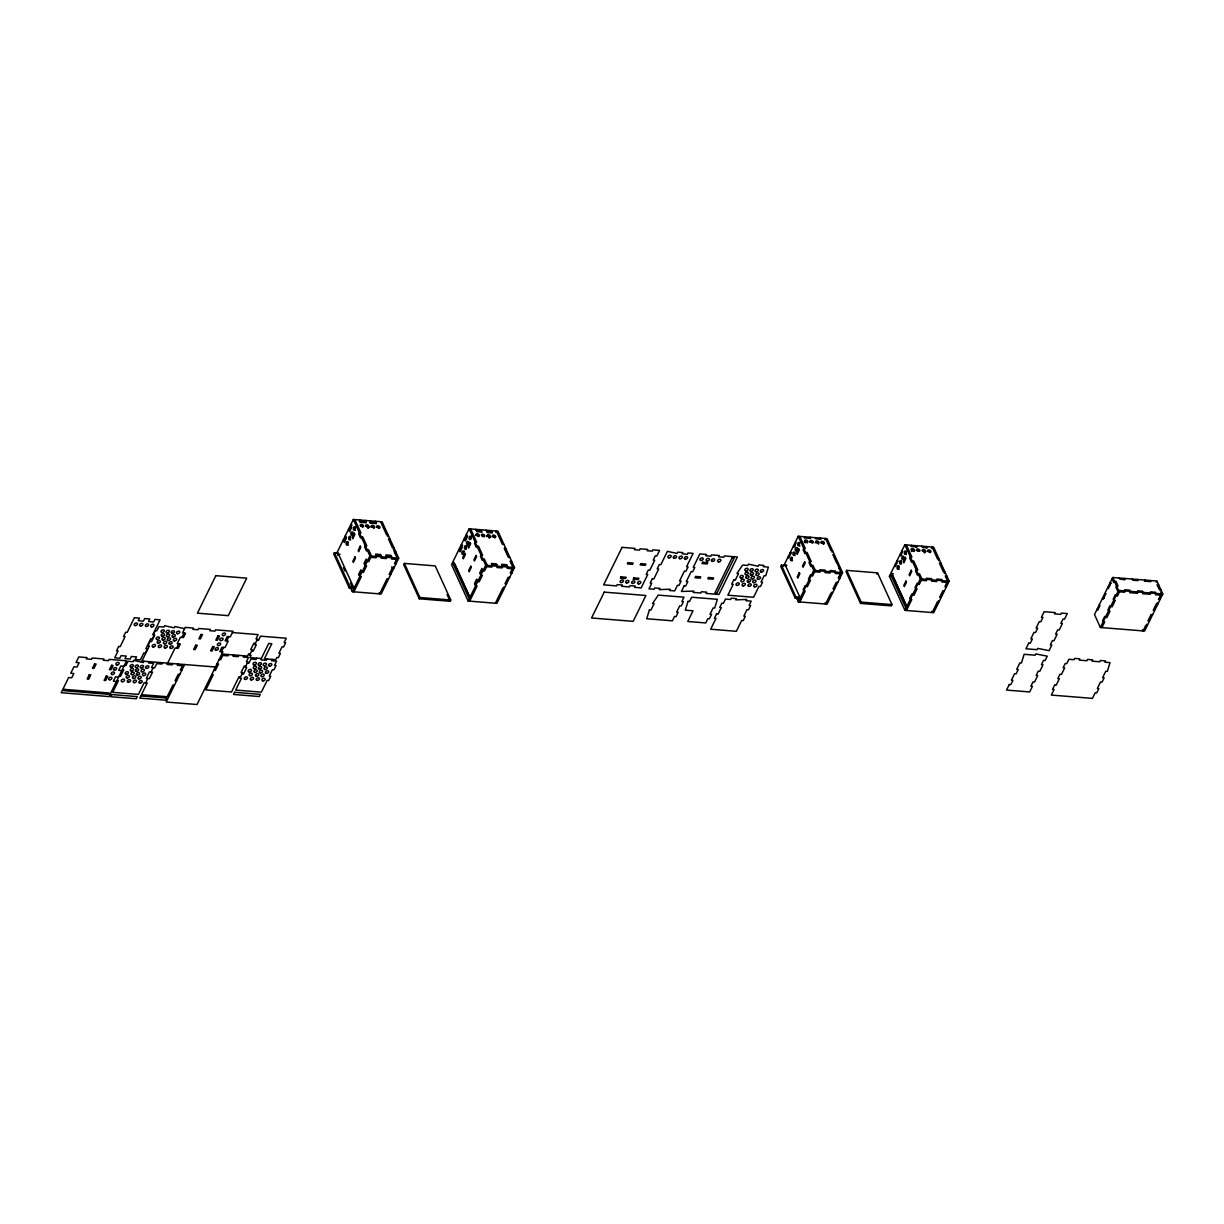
<?xml version="1.0" encoding="UTF-8"?>
<svg xmlns="http://www.w3.org/2000/svg" width="1224" height="1224" viewBox="0 0 1224 1224"><rect width="100%" height="100%" fill="white"/><g stroke="black" fill="none" stroke-linecap="round" stroke-linejoin="round"><path stroke-width="1.5" d="M184.61 664.525L166.189 702.025L197.033 704.519L222.906 651.856L219.83 651.596L221.942 647.282L225.017 647.542L228.2 641.07L225.109 640.825L227.236 636.526L230.311 636.771L233.034 631.247L215.546 629.84L214.919 631.125L209.778 630.712L210.406 629.411L198.594 628.463L197.951 629.763L192.811 629.335L193.453 628.05L185.222 627.392L182.514 632.915L185.558 633.236L183.432 637.551L180.356 637.291L177.22 643.686L180.295 643.931L178.184 648.246L175.093 648.001L167.015 664.448L172.156 664.861L172.783 663.576M144.004 661.251L143.361 662.551L133.722 660.424L133.079 661.71L127.939 661.297L125.858 665.535L124.328 665.412M149.144 661.664L148.502 662.964L153.643 663.377L151.562 667.6L154.652 667.86L156.733 663.622L161.874 664.035L162.501 662.75M123.869 666.315L120.794 666.07L118.667 670.385L121.757 670.63L116.907 680.498L118.453 680.62L112.7 692.34L138.404 694.406L144.157 682.686L145.702 682.824L147.813 678.509L149.359 678.632L152.541 672.16L149.45 671.915L146.283 678.371L147.813 678.509M150.996 672.037L153.107 667.738M176.638 648.123L178.75 643.809M181.932 637.337L184.044 633.038M177.924 663.989L177.296 665.29L182.437 665.703L180.31 670.002L181.856 670.14M221.36 651.734L223.487 647.419M226.654 640.948L228.781 636.648M228.536 654.549L227.893 655.834L222.753 655.421L220.672 659.659L219.127 659.537M233.677 654.962L233.034 656.263L238.175 656.676L238.818 655.376M243.958 655.789L243.316 657.089L248.457 657.502L246.376 661.725L247.921 661.863L245.167 667.462L246.713 667.585L243.53 674.057L242 673.919M256.688 658.16L256.046 659.461L250.905 659.048L248.824 663.27L247.294 663.148M255.403 643.35L253.873 643.227L250.721 649.623L252.266 649.745L249.512 655.345L251.058 655.467L250.002 657.625L261.309 658.543L268.729 643.457L271.805 643.702L264.399 658.787L275.706 659.705L276.762 657.548L278.307 657.671L280.418 653.356L278.888 653.234L282.025 646.853L283.555 646.976L285.682 642.661L284.136 642.539L286.248 638.224L260.544 636.159L258.478 640.382L256.933 640.259M266.97 659.002L266.327 660.287L261.186 659.874L261.309 658.543M272.111 659.415L271.468 660.7L276.609 661.113L274.528 665.351L276.073 665.473L273.962 669.788L272.417 669.666L269.249 676.122L270.779 676.245L268.668 680.559L267.123 680.437L261.37 692.157L235.666 690.076L241.419 678.356L239.873 678.234L242.627 672.634L241.082 672.512L244.265 666.04L245.81 666.162M334.382 552.697L333.739 553.982L349.284 588.071L352.879 588.361L353.507 587.061L337.977 552.988L334.382 552.697L352.359 591.697L381.138 594.007L398.718 558.236L382.118 521.807L353.323 519.481L336.585 553.569M337.977 552.988L337.885 555.451M343.73 541.268L345.857 536.953M349.024 530.497L351.15 526.182M354.226 520.904L354.868 519.603L360.942 532.93L359.397 532.807L358.754 534.092L360.545 538.009L361.187 536.724L362.717 536.846L366.833 545.858L365.288 545.736L364.66 547.021L366.435 550.938L367.078 549.653L368.623 549.775L371.469 556.033L368.761 561.571L367.215 561.433L366.144 559.093L364.033 563.392L365.104 565.748L366.634 565.87L363.467 572.342L361.922 572.22L360.851 569.864L358.739 574.178L359.81 576.519L361.34 576.657L353.904 591.819L353.369 590.641M359.366 521.317L360.009 520.016L361.08 522.373L366.221 522.786L365.15 520.429M359.917 522.495L360.545 521.194L365.685 521.608M369.648 522.143L370.291 520.843L371.362 523.199L376.502 523.612L375.431 521.271L374.789 522.556M370.199 523.321L370.826 522.021L375.967 522.434M349.284 588.071L349.911 586.77L355.052 587.199M359.275 575.356L361.386 571.042M364.568 564.57L366.68 560.271M352.359 591.697L369.923 555.91L353.323 519.481M375.447 556.568L376.074 555.283L381.215 555.696M387.549 536.418L388.192 535.118L386.646 534.995L380.572 521.684M391.802 566.773L392.338 567.951L389.171 574.408L390.716 574.546L390.181 573.368M404.379 563.407L403.752 564.708L419.281 598.796L450.126 601.275L450.753 599.99L435.224 565.901L404.379 563.407L419.909 597.496L419.281 598.796M469.113 528.829L451.534 564.601L468.134 601.03L496.929 603.356L514.508 567.584L497.908 531.155L469.113 528.829L485.714 565.259L468.134 601.03M453.125 563.621L453.767 562.321L469.297 596.409L468.67 597.71L453.125 563.621L454.67 563.744L469.664 596.654M459.52 550.616L461.647 546.302M464.814 539.83L466.941 535.531M480.298 531.078L480.94 529.778L482.011 532.134L476.87 531.721L475.799 529.365M490.579 531.904L491.222 530.604L492.293 532.96L487.152 532.547L486.081 530.191M495.72 532.318L496.363 531.017L502.421 544.343L503.967 544.466M475.05 584.689L477.176 580.39L478.722 580.513M480.344 573.918L482.47 569.604M505.114 549.683L505.757 548.383L504.212 548.26L508.327 557.272L509.857 557.394M501.503 566.743L502.146 565.457L507.287 565.87M511.02 562.612L511.647 561.311L510.102 561.189L512.963 567.462L510.255 572.985L511.785 573.107L511.249 571.929L511.754 573.184M495.383 603.233L502.834 588.071L504.38 588.193L503.844 587.015M786.558 565.595L781.417 565.182L780.774 566.467L795.248 598.199L800.389 598.612M783.544 566.192L798.247 536.28L827.026 538.606L842.571 572.679L827.103 604.151L798.323 601.826L796.763 598.414M785.012 565.473L786.772 565.167M804.29 538.116L804.933 536.816L805.469 537.994L810.609 538.407L810.074 537.229L809.431 538.529M819.713 539.356L820.355 538.055L820.891 539.233L815.75 538.82L815.215 537.642M795.248 598.199L795.875 596.914L781.417 565.182M824.854 539.769L825.496 538.468L831.019 550.616L832.565 550.739L831.938 552.039M798.844 598.49L799.685 596.777L785.227 565.044M798.323 601.826L813.776 570.353L798.247 536.28M799.853 601.948L805.193 591.1L803.112 589.8L805.239 585.485L807.304 586.786L810.487 580.314L808.406 579.013L810.533 574.714L812.598 576.014L815.322 570.491L812.996 565.396L811.451 565.274L810.824 566.559L809.033 562.642L809.676 561.357L811.206 561.479L807.106 552.468L805.56 552.345L804.933 553.631L803.143 549.714L803.77 548.428L805.316 548.551L799.792 536.403M846.687 570.369L846.059 571.669L860.518 603.401L891.363 605.895L891.99 604.595L877.531 572.863L846.687 570.369L861.145 602.101L860.518 603.401M876.904 574.163L877.531 572.863M889.389 576.274L904.842 544.802L933.637 547.128L949.166 581.216L933.698 612.673L904.919 610.363L889.389 576.274L890.919 576.397M891.822 573.566L906.28 605.299L905.439 607.028L890.98 575.295L891.822 573.566L893.367 573.689M910.886 546.638L911.528 545.353L912.064 546.516L917.204 546.944L916.669 545.766L916.026 547.052M926.308 547.878L926.951 546.592L927.486 547.771L922.345 547.357L921.81 546.179M931.449 548.306L932.091 547.006L937.615 559.154L939.16 559.276L938.533 560.577M904.919 610.363L920.371 578.891L904.842 544.802M906.464 610.485L911.788 599.622L909.707 598.322L911.834 594.023L913.915 595.323L917.082 588.851L915.001 587.551L917.128 583.236L919.209 584.537L921.917 579.013L919.591 573.918L918.046 573.796L917.419 575.096L915.629 571.18L916.271 569.879L917.816 570.002L913.701 560.99L912.155 560.867L911.528 562.168L909.738 558.251L910.381 556.951L911.911 557.073L906.387 544.925M944.423 573.49L945.05 572.205L943.52 572.082L939.405 563.071L940.95 563.193M946.213 577.422L946.841 576.122L945.295 575.999L947.621 581.094L944.913 586.617L946.443 586.74L945.877 585.638M1112.693 577.483L1094.486 614.555L1100.376 627.484L1144.593 631.048L1162.8 593.977L1156.909 581.048L1112.693 577.483L1118.583 590.412L1100.376 627.484M1123.892 579.732L1124.519 578.432L1125.055 579.61L1119.914 579.197L1119.379 578.019M1101.921 627.606L1104.675 621.991L1102.594 620.69L1104.706 616.391L1106.787 617.692L1109.969 611.22L1107.888 609.919L1110 605.605L1112.081 606.905L1115.263 600.448L1113.182 599.148L1115.293 594.833L1117.374 596.134L1119.501 591.819M1144.455 581.385L1145.083 580.099L1145.618 581.262L1150.759 581.675L1150.223 580.513M1156.267 582.333L1156.909 581.048M1157.965 586.067L1158.608 584.766L1157.062 584.644L1159.205 589.341L1160.75 589.463L1160.107 590.764M794.957 546.241L793.412 546.118L793.948 547.281L796.059 542.982L795.524 541.804M901.553 554.763L900.007 554.64L900.543 555.818L902.669 551.504L902.134 550.326M834.355 554.656L832.81 554.533L836.91 563.545L838.455 563.667L837.828 564.968L839.603 568.885L840.245 567.584L838.7 567.462L841.026 572.557L838.302 578.08L839.848 578.202M898.37 561.235L896.84 561.112L897.376 562.29L895.249 566.59L894.713 565.412M791.775 552.697L790.23 552.575L790.765 553.753L788.654 558.067L788.118 556.889M1113.611 578.891L1112.065 578.768L1113.764 582.486L1114.391 581.201L1115.936 581.323L1118.078 586.021L1116.533 585.898L1115.906 587.199L1117.956 591.697L1124.642 592.232L1124.734 589.769L1129.874 590.182L1129.783 592.661L1137.494 593.273L1137.586 590.809L1142.726 591.223L1142.635 593.686L1150.346 594.313L1150.438 591.85L1155.578 592.263L1155.487 594.726L1162.157 595.262L1160.796 592.263M476.335 530.543L481.476 530.956M486.617 531.369L491.757 531.782M1111.484 583.205L1109.938 583.083L1110.474 584.261L1108.363 588.56L1107.827 587.398M352.16 525.127L350.615 525.004L351.686 527.36L349.559 531.66L348.488 529.319L350.033 529.441M1118.583 590.412L1162.8 593.977M465.824 538.789L464.279 538.667L465.349 541.008L467.476 536.693L466.405 534.352M890.98 575.295L892.526 575.418L906.219 605.482M920.371 578.891L949.166 581.216M813.776 570.353L842.571 572.679M1106.19 593.977L1104.645 593.854L1105.18 595.032L1103.069 599.347L1102.533 598.169L1104.079 598.291M840.383 573.857L835.242 573.444L835.349 570.965L830.209 570.552L830.101 573.016L824.961 572.602L825.068 570.139L819.927 569.726L819.82 572.189L814.679 571.776L814.144 570.598M946.978 582.379L941.837 581.966L941.944 579.503L936.804 579.09L936.697 581.553L931.556 581.14L931.663 578.677L926.522 578.248L926.415 580.727L921.274 580.314L920.739 579.136M389.966 539.05L388.421 538.912L392.537 547.924L394.082 548.046L393.439 549.346L395.23 553.263L395.857 551.963L394.327 551.84L397.173 558.113L394.465 563.637L396.01 563.759M462.641 545.246L461.111 545.124L462.182 547.48L460.056 551.779L458.985 549.438M344.74 540.212L343.194 540.09L344.265 542.446L346.392 538.132L345.321 535.775M944.331 591.054L942.786 590.932L939.619 597.389L941.149 597.511L940.613 596.333M837.736 582.517L836.191 582.394L833.009 588.866L834.554 588.989L834.018 587.811M1152.641 614.662L1151.096 614.54L1147.913 621.012L1149.458 621.134L1148.923 619.956M386.356 556.109L391.496 556.522M491.864 564.631L497.005 565.044M369.923 555.91L398.718 558.236M485.714 565.259L514.508 567.584M338.512 554.166L340.058 554.288M396.545 559.414L391.405 558.986L392.032 557.7L390.961 555.344L385.82 554.931L386.891 557.287L386.264 558.572L381.123 558.159L381.75 556.874L380.679 554.518L375.538 554.105L376.61 556.461L375.982 557.746L370.841 557.333L370.306 556.155M486.617 566.681L491.757 567.094L492.4 565.794L491.329 563.453L496.47 563.866L497.541 566.207L496.898 567.508L502.039 567.921L502.682 566.636L501.611 564.279L506.751 564.692L507.822 567.049L507.18 568.334L512.321 568.747M453.66 564.799L455.206 564.922M795.875 596.914L799.471 597.205M861.145 602.101L891.99 604.595M799.012 598.888L800.557 599.01M392.338 567.951L393.883 568.074L393.348 566.896M509.674 577.422L508.128 577.3L504.961 583.756L506.491 583.879L505.956 582.701M388.589 578.845L387.044 578.722L379.608 593.885L379.073 592.722M419.909 597.496L450.753 599.99M184.579 628.677L174.94 626.55L174.298 627.851L164.659 625.724L164.031 627.025L158.891 626.596L156.81 630.834L155.264 630.712L153.138 635.027L154.683 635.149L151.516 641.606L149.971 641.483L147.844 645.798L149.389 645.92L141.938 661.082L215.455 667.019M232.392 632.533L258.096 634.613L255.984 638.913L257.53 639.05L254.806 644.574L256.321 644.773L253.184 651.153L251.639 651.03M250.155 654.06L248.61 653.922L247.554 656.079L221.85 654.014M217.015 663.836L218.56 663.974L215.378 670.431L213.833 670.308M211.721 674.623L213.267 674.745L205.816 689.908L231.52 691.988L238.971 676.811L240.516 676.948M179.744 674.439L178.199 674.317L175.063 680.712L176.608 680.835M119.034 676.183L120.564 676.306L123.746 669.849L122.201 669.712L126.592 660.792L109.104 659.384L108.477 660.685L103.336 660.272L103.964 658.971L92.137 658.022L91.509 659.308L86.369 658.894L86.996 657.609L78.78 656.936L76.056 662.459L79.147 662.719L77.035 667.019L73.945 666.774L70.763 673.246L73.853 673.491L71.742 677.805L68.651 677.545L61.2 692.707L109.013 696.578L116.464 681.401L113.373 681.156L115.5 676.841L118.575 677.101M145.702 682.824L147.247 682.946L141.479 694.666L167.183 696.731L172.951 685.012L174.481 685.134M924.793 551.81L924.946 552.116A1.744 1.178 -24.5 0 0 924.196 552.758M922.437 550.418L922.605 550.723A1.744 0.995 26.2 0 0 925.421 551.58A1.744 0.995 26.2 0 0 924.013 549.545A1.744 0.995 26.2 0 0 922.605 550.723M815.842 541.88L815.995 542.186A1.744 0.995 26.2 0 0 818.825 543.058A1.744 0.995 26.2 0 0 817.418 541.023A1.744 0.995 26.2 0 0 815.995 542.186M487.244 535.607L487.412 535.913A1.744 0.995 26.2 0 0 490.227 536.785A1.744 0.995 26.2 0 0 488.82 534.735A1.744 0.995 26.2 0 0 487.412 535.913M371.453 526.259L371.622 526.565A1.744 0.995 26.2 0 0 374.452 527.437A1.744 0.995 26.2 0 0 373.029 525.402A1.744 0.995 26.2 0 0 371.622 526.565M1160.092 593.961L1160.627 595.139L1158.501 599.454L1159.862 599.194M1157.399 602.713L1157.935 603.891L1156.389 603.769L1153.207 610.225L1154.569 609.965M1137.371 579.472L1137.907 580.65L1132.766 580.237L1132.231 579.059M1146.812 624.271L1147.347 625.433L1145.802 625.311L1143.048 630.926L1142.512 629.748M1099.351 604.641L1099.886 605.803L1097.775 610.118L1097.239 608.94M938.502 600.647L939.038 601.826L937.492 601.703L932.168 612.551L931.632 611.388M839.281 577.116L839.817 578.294M831.907 592.125L832.442 593.288L830.897 593.166L825.557 604.029L825.022 602.851M470.659 528.952L476.717 542.263L475.187 542.14L474.545 543.441L476.335 547.357L476.962 546.057L478.507 546.195L482.623 555.191L481.078 555.069L480.435 556.369L482.225 560.286L482.853 558.986L484.398 559.123L487.259 565.381L484.551 570.904L483.006 570.782L481.935 568.426L479.808 572.74L480.879 575.096L482.424 575.219L479.257 581.691L477.712 581.553L476.641 579.212L474.514 583.527L475.585 585.868L477.131 585.99L469.679 601.168L469.144 599.99M447.02 594.466L450.126 601.275M343.409 567.569L344.984 571.042M350.508 583.159L352.879 588.361M930.316 552.682L930.194 552.376A1.744 0.995 26.2 0 0 927.18 551.489M823.706 544.144L823.599 543.838A1.744 0.995 26.2 0 0 820.784 542.768M495.123 537.872L495.001 537.566A1.744 0.995 26.2 0 0 491.987 536.678M911.375 550.907A1.744 1.178 -24.5 0 1 911.712 551.427M899.089 569.313A1.744 0.826 -85.4 0 1 898.6 567.829A1.744 0.826 -85.4 0 1 899.12 566.1M901.476 563.897A1.744 0.826 -85.4 0 1 901.507 561.143M903.832 559.659A1.744 0.826 -85.4 0 1 903.327 558.175A1.744 0.826 -85.4 0 1 903.863 556.446M906.372 554.487A1.744 0.826 -85.4 0 1 905.867 553.003A1.744 0.826 -85.4 0 1 906.403 551.29M922.223 550.8A1.744 0.995 26.2 0 1 924.962 552.667M916.195 550.525A1.744 0.995 26.2 0 1 919.01 551.259M911.344 549.851A1.744 0.995 26.2 0 1 913.9 551.443M804.78 542.37A1.744 1.178 -24.5 0 1 805.117 542.89M797.436 551.198A1.744 0.826 -85.4 0 1 796.732 549.637A1.744 0.826 -85.4 0 1 797.482 547.755M792.494 560.776A1.744 0.826 -85.4 0 1 791.989 559.292A1.744 0.826 -85.4 0 1 792.525 557.578M795.064 555.558A1.744 0.826 -85.4 0 1 794.896 552.621M799.976 546.026A1.744 0.826 -85.4 0 1 799.272 544.695A1.744 0.826 -85.4 0 1 799.808 542.752M804.199 541.559A1.744 0.995 26.2 0 1 807.289 542.905M809.6 542.003A1.744 0.995 26.2 0 1 812.415 542.737M815.138 542.875A1.744 0.995 26.2 0 1 816.989 542.385A1.744 0.995 26.2 0 1 818.351 544.144M475.463 535.515A1.744 0.995 26.2 0 1 478.706 536.632M489.003 537.948A1.744 1.178 -24.5 0 1 490.105 537.214M463.559 554.044A1.744 0.826 -85.4 0 1 463.575 551.917A1.744 0.826 -85.4 0 1 464.569 551.152M466.283 549.086A1.744 0.826 -85.4 0 1 466.038 547.113A1.744 0.826 -85.4 0 1 466.925 545.858M468.195 544.022A1.744 0.826 -85.4 0 1 468.67 541.635M470.842 539.218A1.744 0.826 -85.4 0 1 470.858 537.106A1.744 0.826 -85.4 0 1 471.852 536.326M481.552 535.469A1.744 0.995 26.2 0 1 484.016 536.77M486.555 536.602A1.744 0.995 26.2 0 1 488.391 536.112A1.744 0.995 26.2 0 1 489.753 537.872M360.376 525.693A1.744 0.995 26.2 0 1 362.824 526.993M365.44 526.213A1.744 0.995 26.2 0 1 368.149 528.217M368.011 528.049A1.744 1.178 -24.5 0 1 369.174 527.391M348.32 545.231A1.744 0.826 -85.4 0 1 347.616 543.9A1.744 0.826 -85.4 0 1 348.136 541.957M350.676 539.937A1.744 0.826 -85.4 0 1 350.186 538.453A1.744 0.826 -85.4 0 1 350.707 536.724M352.849 535.5A1.744 0.826 -85.4 0 1 352.359 533.786A1.744 0.826 -85.4 0 1 353.093 532.134M355.603 530.405A1.744 0.826 -85.4 0 1 354.899 528.86A1.744 0.826 -85.4 0 1 355.633 526.963M370.826 526.993A1.744 0.995 26.2 0 1 374.024 528.263M376.395 527.146A1.744 0.995 26.2 0 1 379.211 528.217M64.444 689.387L63.801 690.688L108.523 694.299L109.165 692.998L64.444 689.387M89.276 674.73L87.164 679.045L88.694 679.167L90.821 674.852L89.276 674.73M94.569 663.959L92.458 668.273L93.988 668.396L96.115 664.081L94.569 663.959M118.651 646.486L116.54 650.801L118.085 650.923L114.689 657.823L119.83 658.237L121.1 655.651L126.24 656.064L124.97 658.65L130.111 659.063L131.381 656.477L136.522 656.89L135.252 659.476L140.393 659.889L143.789 652.989L145.319 653.126L147.446 648.812L145.901 648.689L150.766 638.775L152.311 638.897L154.438 634.583L152.893 634.46L160.084 619.803L154.943 619.39L153.673 621.976L148.532 621.562L149.802 618.977L144.661 618.564L143.392 621.149L138.251 620.736L139.521 618.151L134.38 617.737L127.189 632.38L125.644 632.257L123.532 636.572L125.062 636.694L120.197 646.609L118.651 646.486M106.243 676.107L104.117 680.406L105.662 680.544L107.789 676.229L106.243 676.107M111.537 665.321L109.41 669.635L110.956 669.758L113.082 665.458L111.537 665.321M111.614 694.543L110.558 696.701L136.262 698.766L137.317 696.624L111.614 694.543M140.852 695.951L139.796 698.108L165.5 700.174L166.556 698.032L140.852 695.951M215.852 575.663L197.431 613.163L228.276 615.657L246.697 578.156L215.852 575.663M195.718 645.186L193.606 649.485L195.151 649.607L197.263 645.308L195.718 645.186M200.981 634.476L198.854 638.79L200.399 638.913L202.511 634.613L200.981 634.476M212.685 646.547L210.574 650.862L212.104 650.984L214.231 646.67L212.685 646.547M217.933 635.853L215.822 640.167L217.367 640.29L219.478 635.975L217.933 635.853M234.58 692.279L233.524 694.436L259.228 696.517L260.284 694.36L234.58 692.279M354.363 533.236L352.237 537.535L352.787 538.713L354.899 534.414L354.363 533.236M354.96 556.935L352.849 561.25L353.384 562.428L355.495 558.113L354.96 556.935M360.254 546.164L358.142 550.463L358.678 551.642L360.789 547.342L360.254 546.164M464.86 553.355L462.733 557.67L463.269 558.832L465.395 554.533L464.86 553.355M470.154 542.584L468.027 546.883L468.562 548.061L470.689 543.747L470.154 542.584M470.75 566.284L468.624 570.598L469.159 571.761L471.286 567.462L470.75 566.284M476.044 555.512L473.918 559.812L474.453 560.99L476.58 556.675L476.044 555.512M622.052 547.357L603.631 584.858L616.575 585.898L617.217 584.598L622.358 585.011L621.716 586.311L629.427 586.939L630.069 585.638L635.21 586.051L634.567 587.352L641.162 587.887L647.726 574.515L646.18 574.393L648.292 570.078L649.837 570.2L654.702 560.286L653.172 560.164L655.284 555.864L656.829 555.987L659.583 550.387L652.897 549.836L652.254 551.137L647.114 550.723L647.756 549.423L640.137 548.811L639.509 550.096L634.369 549.683L634.996 548.398L622.052 547.357M604.243 592.125L591.544 617.982L633.175 621.348L645.889 595.491L604.243 592.125M621.027 576.841L620.384 578.141L625.525 578.554L626.168 577.254L621.027 576.841M628.004 562.627L627.377 563.912L632.517 564.325L633.145 563.04L628.004 562.627M633.787 577.881L633.145 579.166L638.285 579.579L638.928 578.294L633.787 577.881M640.764 563.652L640.137 564.937L645.278 565.35L645.905 564.065L640.764 563.652M652.316 578.784L650.189 583.098L651.734 583.221L648.98 588.836L654.121 589.249L654.764 587.948L659.904 588.361L659.262 589.662L670.186 589.203L669.543 590.488L674.684 590.901L677.438 585.302L678.983 585.424L681.095 581.109L679.549 580.987L684.43 571.072L685.96 571.195L688.087 566.896L686.542 566.758L693.105 553.401L687.964 552.988L687.337 554.288L682.196 553.86L682.824 552.575L677.683 552.162L677.056 553.447L667.401 551.336L660.838 564.692L659.292 564.57L657.181 568.869L658.726 569.007L653.846 578.921L652.316 578.784M649.378 609.996L646.685 618.747L672.389 620.813L674.501 616.498L676.046 616.636L678.157 612.321L676.612 612.199L679.748 605.803L681.294 605.926L683.42 601.627L681.875 601.504L683.986 597.19L658.283 595.109L652.545 603.524L654.09 603.662L650.908 610.118L649.378 609.996M684.17 585.837L681.416 591.452L693.779 591.1L693.151 592.401L700.862 593.013L701.49 591.727L706.631 592.141L706.003 593.426L718.947 594.481L737.368 556.981L724.424 555.926L723.782 557.226L718.641 556.813L719.284 555.512L711.572 554.9L710.93 556.186L705.789 555.773L706.432 554.472L699.837 553.952L693.274 567.309L694.819 567.431L692.707 571.746L691.162 571.623L686.297 581.538L687.827 581.66L685.715 585.975L684.17 585.837M695.63 576.458L695.003 577.759L700.143 578.172L700.771 576.871L695.63 576.458M702.622 562.244L701.979 563.53L707.12 563.943L707.763 562.658L702.622 562.244M688.041 601.336L685.318 610.164L693.029 610.791L687.766 621.486L705.758 622.939L707.885 618.625L709.415 618.747L711.542 614.433L709.997 614.31L713.133 607.93L714.678 608.053L717.371 599.301L691.667 597.236L689.586 601.458L688.041 601.336M708.482 577.499L707.855 578.799L712.995 579.212L713.623 577.912L708.482 577.499M732.105 557.899L714.954 592.814L717.019 592.982L734.171 558.067L732.105 557.899M716.56 613.943L714.449 618.242L715.979 618.38L710.654 629.228L736.358 631.309L741.683 620.446L743.228 620.568L745.355 616.269L743.809 616.131L746.977 609.674L748.522 609.797L750.649 605.482L749.103 605.36L751.184 601.137L746.043 600.709L746.671 599.423L735.762 599.882L736.389 598.597L731.248 598.184L730.621 599.469L725.48 599.056L723.399 603.294L721.854 603.157L719.743 607.471L721.273 607.594L718.106 614.066L716.56 613.943M733.788 579.901L731.661 584.215L733.207 584.338L727.882 595.201L753.586 597.266L758.911 586.418L760.456 586.541L762.567 582.226L761.022 582.104L764.204 575.647L765.75 575.77L768.397 567.094L763.256 566.681L763.898 565.396L758.758 564.968L758.115 566.268L748.476 564.142L747.833 565.442L742.693 565.029L736.955 573.444L738.5 573.566L735.333 580.038L733.788 579.901M798.736 548.857L796.625 553.156L797.161 554.334L799.272 550.035L798.736 548.857M799.333 572.557L797.222 576.871L797.757 578.049L799.884 573.735L799.333 572.557M804.627 561.785L802.516 566.085L803.051 567.263L805.178 562.963L804.627 561.785M905.347 557.379L903.22 561.694L903.756 562.872L905.882 558.557L905.347 557.379M905.944 581.094L903.817 585.393L904.352 586.571L906.479 582.257L905.944 581.094M911.237 570.308L909.111 574.622L909.646 575.8L911.773 571.486L911.237 570.308M1028.696 643.166L1025.941 648.781L1037.003 649.669L1037.631 648.368L1049.075 650.648L1051.829 645.033L1050.299 644.91L1052.41 640.596L1053.956 640.733L1057.123 634.262L1055.593 634.139L1057.704 629.824L1059.25 629.947L1062.417 623.49L1060.887 623.368L1062.998 619.053L1064.543 619.176L1067.297 613.576L1061.376 613.102L1060.749 614.387L1054.583 613.897L1055.21 612.597L1044.164 611.709L1041.41 617.309L1042.955 617.432L1040.828 621.746L1039.283 621.624L1036.116 628.08L1037.661 628.203L1035.535 632.517L1033.989 632.395L1030.822 638.867L1032.368 638.989L1030.241 643.288L1028.696 643.166M1009.295 684.476L1006.541 690.076L1029.675 691.942L1032.429 686.343L1030.883 686.22L1032.995 681.906L1034.54 682.028L1037.723 675.572L1036.177 675.434L1038.289 671.135L1039.834 671.257L1043.016 664.785L1041.471 664.663L1043.582 660.348L1045.128 660.486L1047.254 656.171L1035.81 653.907L1035.167 655.192L1024.121 654.304L1021.428 663.041L1019.883 662.918L1016.7 669.39L1018.246 669.513L1016.134 673.827L1014.589 673.705L1011.406 680.162L1012.952 680.284L1010.84 684.598L1009.295 684.476M1054.644 685.027L1052.533 689.341L1054.078 689.464L1051.324 695.064L1092.451 698.384L1095.205 692.784L1096.735 692.906L1098.861 688.592L1097.316 688.469L1100.498 681.998L1102.044 682.12L1104.155 677.821L1102.61 677.698L1105.792 671.226L1107.338 671.349L1110.03 662.612L1104.889 662.184L1105.517 660.899L1100.376 660.486L1099.749 661.771L1092.037 661.159L1092.665 659.858L1087.524 659.445L1086.897 660.746L1079.186 660.119L1079.813 658.818L1074.672 658.405L1074.045 659.705L1068.904 659.292L1066.777 663.592L1065.232 663.469L1063.12 667.784L1064.666 667.906L1061.483 674.378L1059.938 674.256L1057.827 678.555L1059.372 678.677L1056.19 685.149L1054.644 685.027M898.37 568.762A1.744 0.826 -85.4 0 0 898.217 565.825A1.744 0.826 -85.4 0 0 897.054 567.921A1.744 0.826 -85.4 0 0 898.37 568.762M900.941 563.545A1.744 0.826 -85.4 0 0 900.788 560.607A1.744 0.826 -85.4 0 0 899.625 562.703A1.744 0.826 -85.4 0 0 900.941 563.545M903.113 559.108A1.744 0.826 -85.4 0 0 902.96 556.17A1.744 0.826 -85.4 0 0 901.797 558.266A1.744 0.826 -85.4 0 0 903.113 559.108M905.653 553.952A1.744 0.826 -85.4 0 0 905.5 551.014A1.744 0.826 -85.4 0 0 904.337 553.11A1.744 0.826 -85.4 0 0 905.653 553.952M911.543 549.913A1.744 0.995 26.2 0 0 914.374 550.647A1.744 0.995 26.2 0 0 912.783 548.612A1.744 0.995 26.2 0 0 911.543 549.913M916.944 550.341A1.744 0.995 26.2 0 0 919.76 551.075A1.744 0.995 26.2 0 0 918.184 549.056A1.744 0.995 26.2 0 0 916.944 550.341M928.052 551.32A1.744 0.995 26.2 0 0 930.852 551.902A1.744 0.995 26.2 0 0 929.077 549.913A1.744 0.995 26.2 0 0 928.052 551.32M796.518 550.586A1.744 0.826 -85.4 0 0 796.365 547.648A1.744 0.826 -85.4 0 0 795.202 549.744A1.744 0.826 -85.4 0 0 796.518 550.586M799.058 545.414A1.744 0.826 -85.4 0 0 798.905 542.477A1.744 0.826 -85.4 0 0 797.742 544.573A1.744 0.826 -85.4 0 0 799.058 545.414M804.948 541.375A1.744 0.995 26.2 0 0 807.779 542.11A1.744 0.995 26.2 0 0 806.188 540.09A1.744 0.995 26.2 0 0 804.948 541.375M791.775 560.24A1.744 0.826 -85.4 0 0 791.622 557.303A1.744 0.826 -85.4 0 0 790.459 559.399A1.744 0.826 -85.4 0 0 791.775 560.24M794.345 555.008A1.744 0.826 -85.4 0 0 794.192 552.07A1.744 0.826 -85.4 0 0 793.03 554.166A1.744 0.826 -85.4 0 0 794.345 555.008M810.349 541.804A1.744 0.995 26.2 0 0 813.164 542.538A1.744 0.995 26.2 0 0 811.573 540.518A1.744 0.995 26.2 0 0 810.349 541.804M821.457 542.798A1.744 0.995 26.2 0 0 824.257 543.38A1.744 0.995 26.2 0 0 822.482 541.375A1.744 0.995 26.2 0 0 821.457 542.798M745.829 570.874A1.744 1.178 -24.5 0 0 748.124 569.038A1.744 1.178 -24.5 0 0 745.447 568.823A1.744 1.178 -24.5 0 0 745.829 570.874M761.297 572.128A1.744 1.178 -24.5 0 0 763.592 570.292A1.744 1.178 -24.5 0 0 760.915 570.078A1.744 1.178 -24.5 0 0 761.297 572.128M756.233 571.7A1.744 1.178 -24.5 0 0 758.207 569.68A1.744 1.178 -24.5 0 0 755.407 569.818A1.744 1.178 -24.5 0 0 756.233 571.7M750.909 571.287A1.744 1.178 -24.5 0 0 753.204 569.451A1.744 1.178 -24.5 0 0 750.526 569.236A1.744 1.178 -24.5 0 0 750.909 571.287M756.83 575.54A1.744 1.178 -24.5 0 0 759.125 573.704A1.744 1.178 -24.5 0 0 756.447 573.49A1.744 1.178 -24.5 0 0 756.83 575.54M751.154 575.081A1.744 1.178 -24.5 0 0 753.448 573.245A1.744 1.178 -24.5 0 0 750.771 573.031A1.744 1.178 -24.5 0 0 751.154 575.081M746.013 574.668A1.744 1.178 -24.5 0 0 748.308 572.832A1.744 1.178 -24.5 0 0 745.63 572.618A1.744 1.178 -24.5 0 0 746.013 574.668M746.747 578.417A1.744 1.178 -24.5 0 0 749.042 576.596A1.744 1.178 -24.5 0 0 746.365 576.382A1.744 1.178 -24.5 0 0 746.747 578.417M740.948 577.957A1.744 1.178 -24.5 0 0 743.228 576.122A1.744 1.178 -24.5 0 0 740.566 575.907A1.744 1.178 -24.5 0 0 740.948 577.957M752.072 578.86A1.744 1.178 -24.5 0 0 754.367 577.024A1.744 1.178 -24.5 0 0 751.689 576.81A1.744 1.178 -24.5 0 0 752.072 578.86M758.207 579.35A1.744 1.178 -24.5 0 0 760.502 577.514A1.744 1.178 -24.5 0 0 757.824 577.3A1.744 1.178 -24.5 0 0 758.207 579.35M753.724 582.655A1.744 1.178 -24.5 0 0 756.004 580.819A1.744 1.178 -24.5 0 0 753.341 580.604A1.744 1.178 -24.5 0 0 753.724 582.655M748.262 582.211A1.744 1.178 -24.5 0 0 750.557 580.375A1.744 1.178 -24.5 0 0 747.879 580.161A1.744 1.178 -24.5 0 0 748.262 582.211M741.912 581.706A1.744 1.178 -24.5 0 0 744.207 579.87A1.744 1.178 -24.5 0 0 741.53 579.656A1.744 1.178 -24.5 0 0 741.912 581.706M737.001 585.424A1.744 1.178 -24.5 0 0 739.296 583.588A1.744 1.178 -24.5 0 0 736.619 583.374A1.744 1.178 -24.5 0 0 737.001 585.424M743.044 585.913A1.744 1.178 -24.5 0 0 745.355 584.108A1.744 1.178 -24.5 0 0 742.708 583.848A1.744 1.178 -24.5 0 0 743.044 585.913M748.828 586.373A1.744 1.178 -24.5 0 0 751.245 584.644A1.744 1.178 -24.5 0 0 748.66 584.261A1.744 1.178 -24.5 0 0 748.828 586.373M754.764 586.862A1.744 1.178 -24.5 0 0 756.952 584.95A1.744 1.178 -24.5 0 0 754.213 584.873A1.744 1.178 -24.5 0 0 754.764 586.862M718.717 561.877A1.744 1.178 -24.5 0 0 720.875 559.965A1.744 1.178 -24.5 0 0 718.136 559.888A1.744 1.178 -24.5 0 0 718.717 561.877M712.475 561.372A1.744 1.178 -24.5 0 0 714.648 559.46A1.744 1.178 -24.5 0 0 711.909 559.399A1.744 1.178 -24.5 0 0 712.475 561.372M707.197 560.944A1.744 1.178 -24.5 0 0 709.369 559.031A1.744 1.178 -24.5 0 0 706.631 558.97A1.744 1.178 -24.5 0 0 707.197 560.944M701.046 560.454A1.744 1.178 -24.5 0 0 703.203 558.527A1.744 1.178 -24.5 0 0 700.465 558.465A1.744 1.178 -24.5 0 0 701.046 560.454M632.609 583.466A1.744 1.178 -24.5 0 0 634.889 581.645A1.744 1.178 -24.5 0 0 632.227 581.431A1.744 1.178 -24.5 0 0 632.609 583.466M638.637 583.955A1.744 1.178 -24.5 0 0 640.81 582.058A1.744 1.178 -24.5 0 0 638.087 581.966A1.744 1.178 -24.5 0 0 638.637 583.955M626.642 582.991A1.744 1.178 -24.5 0 0 628.922 581.155A1.744 1.178 -24.5 0 0 626.26 580.941A1.744 1.178 -24.5 0 0 626.642 582.991M621.119 582.548A1.744 1.178 -24.5 0 0 623.414 580.712A1.744 1.178 -24.5 0 0 620.736 580.497A1.744 1.178 -24.5 0 0 621.119 582.548M679.886 558.741A1.744 1.178 -24.5 0 0 682.288 557.012A1.744 1.178 -24.5 0 0 679.702 556.629A1.744 1.178 -24.5 0 0 679.886 558.741M674.271 558.297A1.744 1.178 -24.5 0 0 676.566 556.461A1.744 1.178 -24.5 0 0 673.889 556.247A1.744 1.178 -24.5 0 0 674.271 558.297M668.87 557.853A1.744 1.178 -24.5 0 0 671.165 556.017A1.744 1.178 -24.5 0 0 668.488 555.803A1.744 1.178 -24.5 0 0 668.87 557.853M685.425 559.184A1.744 1.178 -24.5 0 0 687.567 557.257A1.744 1.178 -24.5 0 0 684.828 557.226A1.744 1.178 -24.5 0 0 685.425 559.184M476.35 535.102A1.744 0.995 26.2 0 0 479.181 535.837A1.744 0.995 26.2 0 0 477.589 533.817A1.744 0.995 26.2 0 0 476.35 535.102M470.46 539.141A1.744 0.826 -85.4 0 0 470.307 536.204A1.744 0.826 -85.4 0 0 469.144 538.3A1.744 0.826 -85.4 0 0 470.46 539.141M467.92 544.313A1.744 0.826 -85.4 0 0 467.767 541.375A1.744 0.826 -85.4 0 0 466.604 543.471A1.744 0.826 -85.4 0 0 467.92 544.313M465.747 548.735A1.744 0.826 -85.4 0 0 465.594 545.797A1.744 0.826 -85.4 0 0 464.432 547.893A1.744 0.826 -85.4 0 0 465.747 548.735M463.177 553.967A1.744 0.826 -85.4 0 0 463.024 551.029A1.744 0.826 -85.4 0 0 461.861 553.126A1.744 0.826 -85.4 0 0 463.177 553.967M481.751 535.531A1.744 0.995 26.2 0 0 484.566 536.265A1.744 0.995 26.2 0 0 482.99 534.245A1.744 0.995 26.2 0 0 481.751 535.531M492.859 536.51A1.744 0.995 26.2 0 0 495.659 537.091A1.744 0.995 26.2 0 0 493.884 535.102A1.744 0.995 26.2 0 0 492.859 536.51M360.575 525.754A1.744 0.995 26.2 0 0 363.39 526.488A1.744 0.995 26.2 0 0 361.799 524.469A1.744 0.995 26.2 0 0 360.575 525.754M365.961 526.182A1.744 0.995 26.2 0 0 368.791 526.932A1.744 0.995 26.2 0 0 367.2 524.897A1.744 0.995 26.2 0 0 365.961 526.182M377.084 527.177A1.744 0.995 26.2 0 0 379.868 527.758A1.744 0.995 26.2 0 0 378.109 525.769A1.744 0.995 26.2 0 0 377.084 527.177M347.387 544.619A1.744 0.826 -85.4 0 0 347.233 541.681A1.744 0.826 -85.4 0 0 346.071 543.777A1.744 0.826 -85.4 0 0 347.387 544.619M349.957 539.386A1.744 0.826 -85.4 0 0 349.804 536.449A1.744 0.826 -85.4 0 0 348.641 538.545A1.744 0.826 -85.4 0 0 349.957 539.386M352.13 534.964A1.744 0.826 -85.4 0 0 351.977 532.027A1.744 0.826 -85.4 0 0 350.814 534.123A1.744 0.826 -85.4 0 0 352.13 534.964M354.669 529.793A1.744 0.826 -85.4 0 0 354.516 526.856A1.744 0.826 -85.4 0 0 353.353 528.952A1.744 0.826 -85.4 0 0 354.669 529.793M223.334 635.608A1.744 1.178 -24.5 0 0 225.522 633.711A1.744 1.178 -24.5 0 0 222.799 633.619A1.744 1.178 -24.5 0 0 223.334 635.608M218.346 645.599A1.744 1.178 -24.5 0 0 220.626 643.763A1.744 1.178 -24.5 0 0 217.964 643.549A1.744 1.178 -24.5 0 0 218.346 645.599M220.794 640.596A1.744 1.178 -24.5 0 0 223.089 638.76A1.744 1.178 -24.5 0 0 220.412 638.546A1.744 1.178 -24.5 0 0 220.794 640.596M216.067 650.219A1.744 1.178 -24.5 0 0 218.362 648.383A1.744 1.178 -24.5 0 0 215.684 648.169A1.744 1.178 -24.5 0 0 216.067 650.219M164.444 643.793A1.744 1.178 -24.5 0 0 166.739 641.957A1.744 1.178 -24.5 0 0 164.062 641.743A1.744 1.178 -24.5 0 0 164.444 643.793M167.336 636.664A1.744 1.178 -24.5 0 0 169.631 634.828A1.744 1.178 -24.5 0 0 166.954 634.613A1.744 1.178 -24.5 0 0 167.336 636.664M162.195 636.251A1.744 1.178 -24.5 0 0 164.49 634.414A1.744 1.178 -24.5 0 0 161.813 634.2A1.744 1.178 -24.5 0 0 162.195 636.251M173.012 637.123A1.744 1.178 -24.5 0 0 175.307 635.287A1.744 1.178 -24.5 0 0 172.63 635.072A1.744 1.178 -24.5 0 0 173.012 637.123M168.254 640.427A1.744 1.178 -24.5 0 0 170.549 638.607A1.744 1.178 -24.5 0 0 167.872 638.393A1.744 1.178 -24.5 0 0 168.254 640.427M174.405 640.932A1.744 1.178 -24.5 0 0 176.684 639.096A1.744 1.178 -24.5 0 0 174.022 638.882A1.744 1.178 -24.5 0 0 174.405 640.932M162.93 639.999A1.744 1.178 -24.5 0 0 165.225 638.178A1.744 1.178 -24.5 0 0 162.547 637.949A1.744 1.178 -24.5 0 0 162.93 639.999M157.131 639.54A1.744 1.178 -24.5 0 0 159.426 637.704A1.744 1.178 -24.5 0 0 156.749 637.49A1.744 1.178 -24.5 0 0 157.131 639.54M169.906 644.237A1.744 1.178 -24.5 0 0 172.186 642.401A1.744 1.178 -24.5 0 0 169.524 642.187A1.744 1.178 -24.5 0 0 169.906 644.237M165.011 647.955A1.744 1.178 -24.5 0 0 167.428 646.226A1.744 1.178 -24.5 0 0 164.842 645.844A1.744 1.178 -24.5 0 0 165.011 647.955M159.227 647.496A1.744 1.178 -24.5 0 0 161.537 645.691A1.744 1.178 -24.5 0 0 158.891 645.431A1.744 1.178 -24.5 0 0 159.227 647.496M153.184 647.006A1.744 1.178 -24.5 0 0 155.479 645.17A1.744 1.178 -24.5 0 0 152.801 644.956A1.744 1.178 -24.5 0 0 153.184 647.006M170.947 648.445A1.744 1.178 -24.5 0 0 173.135 646.532A1.744 1.178 -24.5 0 0 170.396 646.44A1.744 1.178 -24.5 0 0 170.947 648.445M177.48 633.695A1.744 1.178 -24.5 0 0 179.775 631.875A1.744 1.178 -24.5 0 0 177.097 631.661A1.744 1.178 -24.5 0 0 177.48 633.695M172.416 633.282A1.744 1.178 -24.5 0 0 174.405 631.263A1.744 1.178 -24.5 0 0 171.59 631.4A1.744 1.178 -24.5 0 0 172.416 633.282M167.091 632.869A1.744 1.178 -24.5 0 0 169.386 631.033A1.744 1.178 -24.5 0 0 166.709 630.819A1.744 1.178 -24.5 0 0 167.091 632.869M162.012 632.456A1.744 1.178 -24.5 0 0 164.307 630.62A1.744 1.178 -24.5 0 0 161.629 630.406A1.744 1.178 -24.5 0 0 162.012 632.456M158.095 643.273A1.744 1.178 -24.5 0 0 160.39 641.452A1.744 1.178 -24.5 0 0 157.712 641.238A1.744 1.178 -24.5 0 0 158.095 643.273M140.622 625.984A1.744 1.178 -24.5 0 0 142.902 624.148A1.744 1.178 -24.5 0 0 140.24 623.934A1.744 1.178 -24.5 0 0 140.622 625.984M146.222 626.428A1.744 1.178 -24.5 0 0 148.639 624.699A1.744 1.178 -24.5 0 0 146.054 624.332A1.744 1.178 -24.5 0 0 146.222 626.428M151.776 626.887A1.744 1.178 -24.5 0 0 153.918 624.944A1.744 1.178 -24.5 0 0 151.164 624.913A1.744 1.178 -24.5 0 0 151.776 626.887M135.221 625.556A1.744 1.178 -24.5 0 0 137.516 623.72A1.744 1.178 -24.5 0 0 134.839 623.506A1.744 1.178 -24.5 0 0 135.221 625.556M254.041 664.892A1.744 1.178 -24.5 0 0 256.336 663.056A1.744 1.178 -24.5 0 0 253.659 662.842A1.744 1.178 -24.5 0 0 254.041 664.892M265.042 669.559A1.744 1.178 -24.5 0 0 267.337 667.723A1.744 1.178 -24.5 0 0 264.659 667.508A1.744 1.178 -24.5 0 0 265.042 669.559M269.51 666.147A1.744 1.178 -24.5 0 0 271.805 664.311A1.744 1.178 -24.5 0 0 269.127 664.096A1.744 1.178 -24.5 0 0 269.51 666.147M259.121 665.305A1.744 1.178 -24.5 0 0 261.416 663.469A1.744 1.178 -24.5 0 0 258.738 663.255A1.744 1.178 -24.5 0 0 259.121 665.305M254.959 672.435A1.744 1.178 -24.5 0 0 257.239 670.614A1.744 1.178 -24.5 0 0 254.577 670.4A1.744 1.178 -24.5 0 0 254.959 672.435M260.284 672.879A1.744 1.178 -24.5 0 0 262.579 671.043A1.744 1.178 -24.5 0 0 259.901 670.828A1.744 1.178 -24.5 0 0 260.284 672.879M259.366 669.1A1.744 1.178 -24.5 0 0 261.645 667.264A1.744 1.178 -24.5 0 0 258.983 667.049A1.744 1.178 -24.5 0 0 259.366 669.1M254.225 668.687A1.744 1.178 -24.5 0 0 256.505 666.851A1.744 1.178 -24.5 0 0 253.842 666.636A1.744 1.178 -24.5 0 0 254.225 668.687M264.43 665.718A1.744 1.178 -24.5 0 0 266.419 663.699A1.744 1.178 -24.5 0 0 263.604 663.836A1.744 1.178 -24.5 0 0 264.43 665.718M262.976 680.881A1.744 1.178 -24.5 0 0 265.149 678.968A1.744 1.178 -24.5 0 0 262.426 678.892A1.744 1.178 -24.5 0 0 262.976 680.881M261.921 676.673A1.744 1.178 -24.5 0 0 264.216 674.837A1.744 1.178 -24.5 0 0 261.538 674.623A1.744 1.178 -24.5 0 0 261.921 676.673M266.419 673.368A1.744 1.178 -24.5 0 0 268.714 671.532A1.744 1.178 -24.5 0 0 266.036 671.318A1.744 1.178 -24.5 0 0 266.419 673.368M257.04 680.391A1.744 1.178 -24.5 0 0 259.457 678.662A1.744 1.178 -24.5 0 0 256.872 678.28A1.744 1.178 -24.5 0 0 257.04 680.391M256.474 676.229A1.744 1.178 -24.5 0 0 258.769 674.393A1.744 1.178 -24.5 0 0 256.091 674.179A1.744 1.178 -24.5 0 0 256.474 676.229M251.241 679.932A1.744 1.178 -24.5 0 0 253.567 678.127A1.744 1.178 -24.5 0 0 250.92 677.866A1.744 1.178 -24.5 0 0 251.241 679.932M250.124 675.724A1.744 1.178 -24.5 0 0 252.404 673.889A1.744 1.178 -24.5 0 0 249.742 673.674A1.744 1.178 -24.5 0 0 250.124 675.724M245.213 679.442A1.744 1.178 -24.5 0 0 247.508 677.622A1.744 1.178 -24.5 0 0 244.831 677.392A1.744 1.178 -24.5 0 0 245.213 679.442M249.16 671.976A1.744 1.178 -24.5 0 0 251.44 670.14A1.744 1.178 -24.5 0 0 248.778 669.926A1.744 1.178 -24.5 0 0 249.16 671.976M117.014 664.953A1.744 1.178 -24.5 0 0 119.172 663.041A1.744 1.178 -24.5 0 0 116.433 662.98A1.744 1.178 -24.5 0 0 117.014 664.953M114.475 670.125A1.744 1.178 -24.5 0 0 116.632 668.212A1.744 1.178 -24.5 0 0 113.893 668.151A1.744 1.178 -24.5 0 0 114.475 670.125M109.732 679.779A1.744 1.178 -24.5 0 0 111.889 677.866A1.744 1.178 -24.5 0 0 109.15 677.805A1.744 1.178 -24.5 0 0 109.732 679.779M112.302 674.546A1.744 1.178 -24.5 0 0 114.459 672.634A1.744 1.178 -24.5 0 0 111.721 672.573A1.744 1.178 -24.5 0 0 112.302 674.546M131.075 667.157A1.744 1.178 -24.5 0 0 133.37 665.321A1.744 1.178 -24.5 0 0 130.693 665.106A1.744 1.178 -24.5 0 0 131.075 667.157M142.076 671.808A1.744 1.178 -24.5 0 0 144.371 669.987A1.744 1.178 -24.5 0 0 141.693 669.773A1.744 1.178 -24.5 0 0 142.076 671.808M146.543 668.396A1.744 1.178 -24.5 0 0 148.838 666.575A1.744 1.178 -24.5 0 0 146.161 666.346A1.744 1.178 -24.5 0 0 146.543 668.396M136.155 667.554A1.744 1.178 -24.5 0 0 138.45 665.734A1.744 1.178 -24.5 0 0 135.772 665.519A1.744 1.178 -24.5 0 0 136.155 667.554M131.993 674.699A1.744 1.178 -24.5 0 0 134.273 672.863A1.744 1.178 -24.5 0 0 131.611 672.649A1.744 1.178 -24.5 0 0 131.993 674.699M137.317 675.128A1.744 1.178 -24.5 0 0 139.613 673.292A1.744 1.178 -24.5 0 0 136.935 673.078A1.744 1.178 -24.5 0 0 137.317 675.128M136.4 671.349A1.744 1.178 -24.5 0 0 138.679 669.528A1.744 1.178 -24.5 0 0 136.017 669.314A1.744 1.178 -24.5 0 0 136.4 671.349M131.259 670.936A1.744 1.178 -24.5 0 0 133.538 669.115A1.744 1.178 -24.5 0 0 130.876 668.901A1.744 1.178 -24.5 0 0 131.259 670.936M141.464 667.967A1.744 1.178 -24.5 0 0 143.453 665.963A1.744 1.178 -24.5 0 0 140.638 666.101A1.744 1.178 -24.5 0 0 141.464 667.967M140.01 683.13A1.744 1.178 -24.5 0 0 142.183 681.232A1.744 1.178 -24.5 0 0 139.46 681.141A1.744 1.178 -24.5 0 0 140.01 683.13M138.955 678.922A1.744 1.178 -24.5 0 0 141.25 677.101A1.744 1.178 -24.5 0 0 138.572 676.887A1.744 1.178 -24.5 0 0 138.955 678.922M143.453 675.633A1.744 1.178 -24.5 0 0 145.748 673.797A1.744 1.178 -24.5 0 0 143.07 673.582A1.744 1.178 -24.5 0 0 143.453 675.633M134.074 682.655A1.744 1.178 -24.5 0 0 136.491 680.927A1.744 1.178 -24.5 0 0 133.906 680.544A1.744 1.178 -24.5 0 0 134.074 682.655M133.508 678.494A1.744 1.178 -24.5 0 0 135.803 676.658A1.744 1.178 -24.5 0 0 133.125 676.444A1.744 1.178 -24.5 0 0 133.508 678.494M128.275 682.196A1.744 1.178 -24.5 0 0 130.601 680.391A1.744 1.178 -24.5 0 0 127.954 680.131A1.744 1.178 -24.5 0 0 128.275 682.196M127.158 677.974A1.744 1.178 -24.5 0 0 129.438 676.153A1.744 1.178 -24.5 0 0 126.776 675.923A1.744 1.178 -24.5 0 0 127.158 677.974M122.247 681.707A1.744 1.178 -24.5 0 0 124.542 679.871A1.744 1.178 -24.5 0 0 121.865 679.657A1.744 1.178 -24.5 0 0 122.247 681.707M126.194 674.225A1.744 1.178 -24.5 0 0 128.474 672.404A1.744 1.178 -24.5 0 0 125.812 672.19A1.744 1.178 -24.5 0 0 126.194 674.225"/></g></svg>
